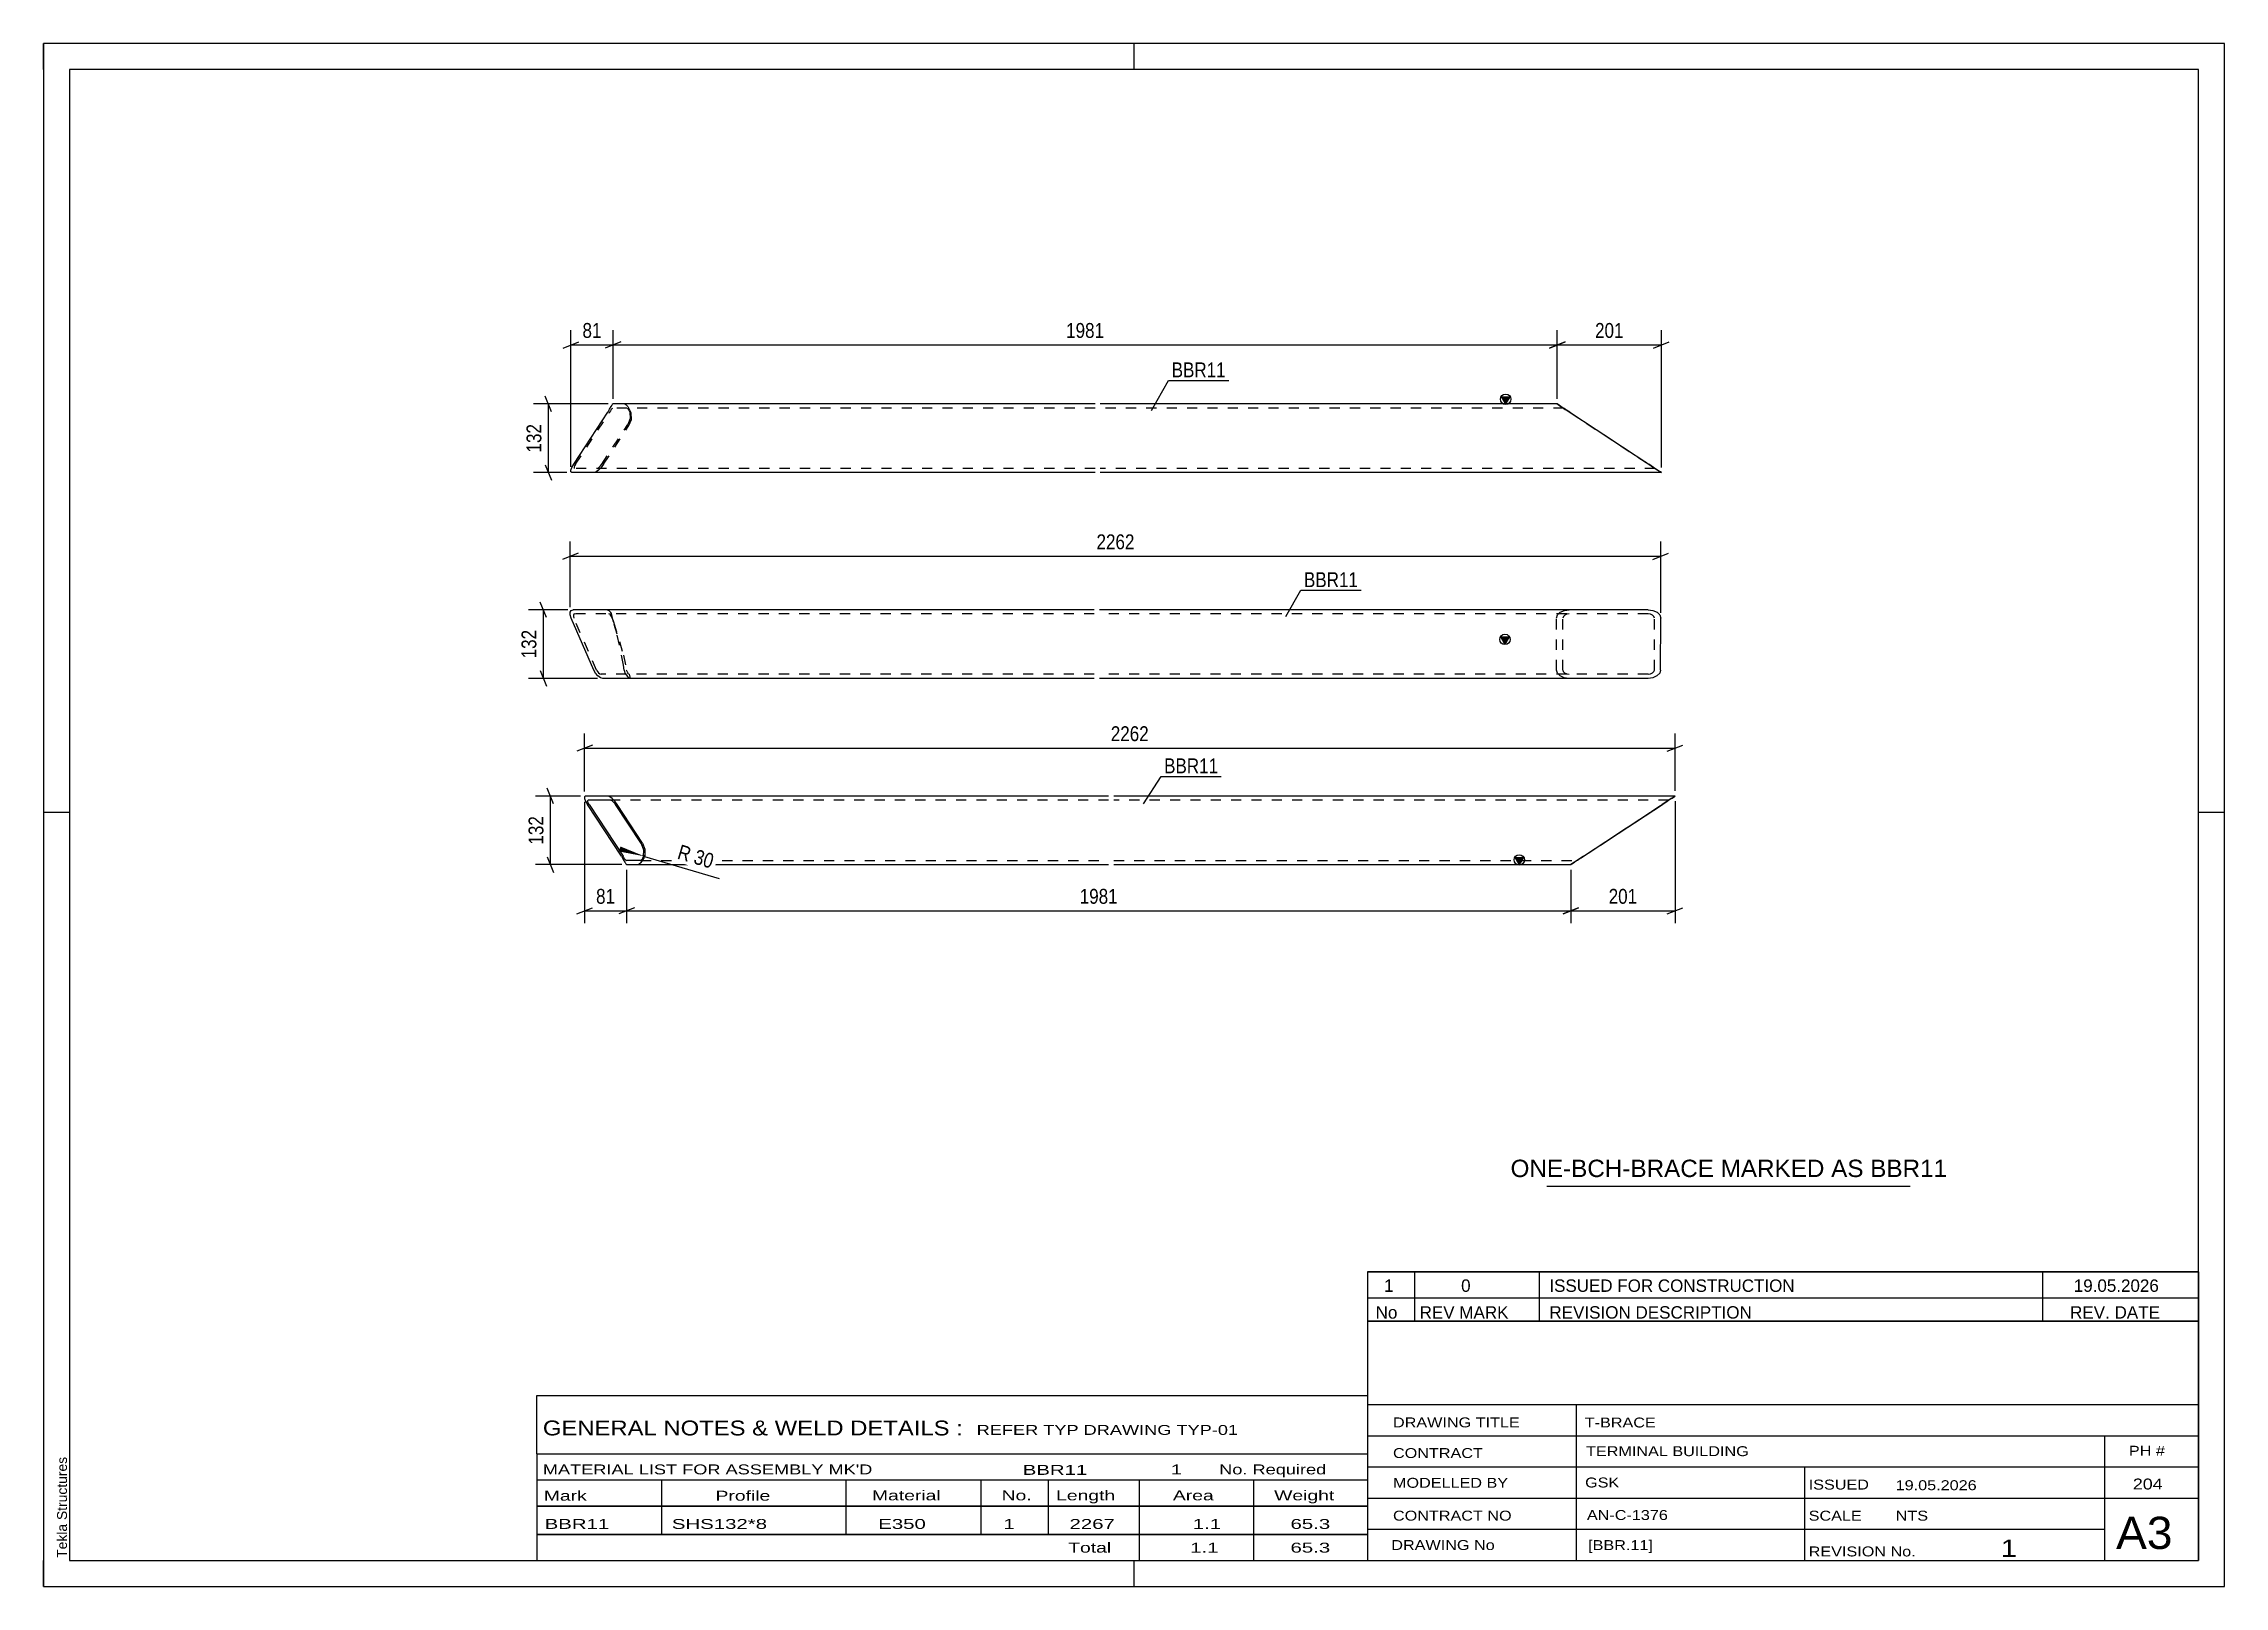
# Model space of a CAD drawing. Header units: millimetres. Extents: x 0 to 420, y 0 to 297.
import ezdxf

# ---------------------------------------------------------------- set-up
doc = ezdxf.new("R2010")
doc.units = ezdxf.units.MM
doc.linetypes.add('DXK_LINE_DOT2', pattern=[3.9198, 1.9599, -1.9599])
doc.styles.add('Arial', font='ARIAL.TTF', dxfattribs={"height": 0.2})
doc.styles.add('Arial Narrow', font='ARIALN.TTF', dxfattribs={"height": 0.2})

# ---------------------------------------------------------------- blocks, each defined once
blk = doc.blocks.new('Unknown-491737694-1161')
at = {"color": 5, "linetype": 'Continuous'}
for p, q in [((420, 297), (0, 297)), ((0, 297), (0, 0)), ((0, 292), (0, 297)), ((210, 292), (210, 297)), ((420, 0), (420, 297)), ((415, 292), (5, 292)), ((5, 292), (5, 5)), ((415, 5), (415, 292)), ((5, 149), (0, 149)), ((420, 149), (415, 149)), ((0, 0), (0, 5)), ((5, 5), (415, 5)), ((210, 0), (210, 5)), ((0, 0), (420, 0))]:
    blk.add_line(p, q, dxfattribs=at)
at = {"color": 174, "linetype": 'Continuous', "style": 'Arial'}
blk.add_text('Tekla Structures', height=1.9102, rotation=90, dxfattribs=at).set_placement((4.5, 5.5))
blk = doc.blocks.new('Unknown-491737694-3084')
at = {"color": 7, "linetype": 'Continuous'}
for p, q in [((255, 51.05), (255, 5)), ((255, 51.05), (415, 51.05)), ((415, 51), (415, 5)), ((255, 35), (415, 35)), ((295.14, 35), (295.14, 5)), ((255, 29), (415, 29)), ((397, 5.05), (397, 28.9)), ((255, 23), (415, 23)), ((339.14, 23), (339.14, 5)), ((255, 17), (415, 17)), ((255, 11), (397, 11)), ((255, 5), (415, 5))]:
    blk.add_line(p, q, dxfattribs=at)
at = {"color": 7, "style": 'Arial Narrow'}
for s, height, width, p in [('DRAWING TITLE', 1.9089, 1.425378, (259.88, 30.61)), ('T-BRACE', 1.909, 1.425378, (296.81, 30.59)), ('CONTRACT', 1.909, 1.425378, (259.88, 24.71)), ('TERMINAL BUILDING', 1.9089, 1.425378, (297.06, 25.07)), ('MODELLED BY', 1.9089, 1.425378, (259.88, 18.98)), ('GSK', 1.909, 1.425378, (296.88, 19.04)), ('ISSUED', 1.909, 1.425378, (339.94, 18.64)), ('19.05.2026', 1.909, 1.425378, (356.69, 18.52)), ('CONTRACT NO', 1.9089, 1.425378, (259.88, 12.66)), ('AN-C-1376', 1.909, 1.425378, (297.23, 12.78)), ('SCALE', 1.909, 1.425378, (339.94, 12.65)), ('A3', 6.204, 1.25, (399.14, 7.2)), ('DRAWING No', 1.909, 1.425378, (259.56, 7)), ('[BBR.11]', 1.909, 1.425378, (297.46, 6.99)), ('1', 3.34, 1.5, (376.91, 5.68)), ('REVISION No.', 1.9089, 1.425378, (339.94, 5.77))]:
    blk.add_text(s, height=height, dxfattribs=dict(at, width=width)).set_placement(p)
at = {"color": 7, "linetype": 'Continuous', "style": 'Arial Narrow'}
for s, height, width, p in [('PH #', 1.909, 1.43, (401.6, 25.15)), ('204', 2.1, 1.43, (402.37, 18.65)), ('NTS', 1.909, 1.425378, (356.7, 12.65))]:
    blk.add_text(s, height=height, dxfattribs=dict(at, width=width)).set_placement(p)
blk = doc.blocks.new('Unknown-491737694-3085')
at = {"color": 7, "linetype": 'Continuous'}
for p, q in [((95, 36.75), (255, 36.75)), ((95, 25.5), (95, 36.75)), ((255, 36.75), (255, 25.5)), ((95, 25.5), (255, 25.5)), ((95, 25.5), (95, 20.5)), ((255, 25.5), (255, 20.5)), ((95, 20.5), (255, 20.5)), ((95, 20.5), (95, 15.5)), ((119, 20.5), (119, 15.5)), ((154.5, 20.5), (154.5, 15.5)), ((180.5, 20.5), (180.5, 15.5)), ((193.5, 20.5), (193.5, 15.5)), ((211, 20.5), (211, 15.5)), ((233, 20.5), (233, 15.5)), ((255, 20.5), (255, 15.5)), ((95, 15.5), (255, 15.5)), ((95, 15.45), (95, 10.05)), ((95, 15.45), (255, 15.45)), ((119, 15.5), (119, 10)), ((154.5, 15.5), (154.5, 10)), ((180.5, 15.5), (180.5, 10)), ((193.5, 15.5), (193.5, 10)), ((211, 15.5), (211, 10)), ((233, 15.5), (233, 10)), ((255, 15.45), (255, 10.05)), ((95, 10.05), (255, 10.05)), ((95, 10), (255, 10)), ((95, 10), (95, 5)), ((211, 10), (211, 5)), ((233, 10), (233, 5)), ((255, 10), (255, 5)), ((95, 5), (255, 5))]:
    blk.add_line(p, q, dxfattribs=at)
at = {"color": 7, "style": 'Arial Narrow'}
for s, height, width, p in [('GENERAL NOTES & WELD DETAILS :', 2.8633, 1.4, (96.15, 29.06)), ('REFER TYP DRAWING TYP-01', 1.9089, 1.6, (179.7, 29.16)), ("MATERIAL LIST FOR ASSEMBLY MK'D", 1.9089, 1.6, (96.15, 21.56)), ('BBR11', 1.909, 1.794707, (188.57, 21.47)), ('1', 1.91, 1.794707, (217.08, 21.56)), ('No. Required', 1.9089, 1.6, (226.41, 21.56)), ('Mark', 1.909, 1.7, (96.34, 16.5)), ('Profile', 1.909, 1.7, (129.41, 16.5)), ('Material', 1.909, 1.7, (159.54, 16.56)), ('No.', 1.909, 1.7, (184.5, 16.56)), ('Length', 1.909, 1.7, (195, 16.56)), ('Area', 1.909, 1.7, (217.5, 16.56)), ('Weight', 1.909, 1.7, (237, 16.56))]:
    blk.add_text(s, height=height, dxfattribs=dict(at, width=width)).set_placement(p)
at = {"color": 7, "linetype": 'Continuous', "style": 'Arial Narrow'}
for s, height, width, p in [('BBR11', 1.909, 1.794707, (96.5, 11.06)), ('SHS132*8', 1.909, 1.794707, (121, 11.06)), ('E350', 1.909, 1.794707, (160.74, 11.06)), ('1', 1.91, 1.794707, (184.86, 11.06)), ('2267', 1.909, 1.794707, (197.58, 11.06)), ('1.1', 1.909, 1.794707, (221.32, 11.06)), ('65.3', 1.909, 1.794707, (240.14, 11.06)), ('Total', 1.909, 1.7, (197.33, 6.5)), ('1.1', 1.909, 1.794707, (220.83, 6.5)), ('65.3', 1.909, 1.794707, (240.14, 6.5))]:
    blk.add_text(s, height=height, dxfattribs=dict(at, width=width)).set_placement(p)
blk = doc.blocks.new('Unknown-491737694-3086')
at = {"color": 7, "linetype": 'Continuous'}
for p, q in [((255, 60.55), (415, 60.55)), ((415, 60.55), (255, 60.55)), ((255, 60.55), (255, 55.55)), ((264, 60.55), (264, 55.55)), ((288, 60.55), (288, 55.55)), ((385, 60.55), (385, 55.55)), ((415, 60.55), (415, 55.55)), ((255, 55.55), (415, 55.55)), ((255, 55.55), (255, 51.05)), ((255, 55.55), (415, 55.55)), ((264, 55.55), (264, 51.05)), ((288, 55.55), (288, 51.05)), ((385, 55.55), (385, 51.05)), ((415, 55.55), (415, 51.05)), ((415, 51.05), (255, 51.05))]:
    blk.add_line(p, q, dxfattribs=at)
at = {"color": 7, "linetype": 'Continuous', "style": 'Arial Narrow'}
for s, height, width, p in [('1', 2.39, 1.196471, (258.16, 56.7)), ('0', 2.39, 1.196471, (273, 56.7)), ('ISSUED FOR CONSTRUCTION', 2.3861, 1.196471, (290, 56.7)), ('19.05.2026', 2.386, 1.196471, (391, 56.7)), ('No', 2.386, 1.2, (256.54, 51.55)), ('REV MARK', 2.386, 1.2, (265, 51.55)), ('REVISION DESCRIPTION', 2.3861, 1.2, (290, 51.55)), ('REV. DATE', 2.386, 1.2, (390.28, 51.55))]:
    blk.add_text(s, height=height, dxfattribs=dict(at, width=width)).set_placement(p)
blk = doc.blocks.new('Unknown-491737694-3087')
at = {"color": 7, "linetype": 'Continuous'}
blk.add_line((289.5, 77.05), (359.5, 77.05), dxfattribs=at)
at = {"color": 7, "style": 'Arial'}
blk.add_text('ONE-BCH-BRACE MARKED AS BBR11', height=3.3428, dxfattribs=at).set_placement((282.52, 78.8))
blk = doc.blocks.new('Part-491737694-1532 - 1526')
at = {"linetype": 'Continuous'}
blk.add_hatch(color=2, dxfattribs=at).paths.add_polyline_path([(284.2, 138.95), (283.4, 140.35), (285, 140.35)])
at = {"color": 2, "linetype": 'Continuous'}
for p, q in [((104.37, 152.15), (104.18, 152.02)), ((104.18, 152.02), (104.18, 151.68)), ((104.18, 151.68), (104.37, 151.16)), ((205.12, 152.15), (104.37, 152.15)), ((104.8, 151.29), (104.89, 151.35)), ((104.8, 151.11), (104.8, 151.29)), ((109.23, 151.35), (104.89, 151.35)), ((109.05, 152.02), (108.71, 152.15)), ((109.51, 151.68), (109.05, 152.02)), ((109.23, 151.35), (109.41, 151.29)), ((109.41, 151.29), (109.63, 151.11)), ((110, 151.16), (109.51, 151.68)), ((314.19, 152.15), (206.12, 152.15)), ((312.89, 151.29), (312.63, 151.11)), ((313.47, 151.68), (312.68, 151.16)), ((312.98, 151.35), (312.89, 151.29)), ((312.97, 151.35), (312.98, 151.35)), ((312.98, 151.35), (312.97, 151.35)), ((313.49, 151.68), (312.99, 151.35)), ((314, 152.02), (313.47, 151.68)), ((313.49, 151.68), (314.02, 152.02)), ((314.19, 152.15), (314, 152.02)), ((314.02, 152.02), (314.2, 152.15)), ((314.19, 152.15), (314.2, 152.15)), ((314.2, 152.15), (314.19, 152.15)), ((104.37, 151.16), (104.72, 150.55)), ((111.3, 140.55), (104.72, 150.55)), ((104.9, 150.85), (104.8, 151.11)), ((105.07, 150.55), (104.9, 150.85)), ((105.07, 150.55), (111.61, 140.6)), ((109.63, 151.11), (109.88, 150.85)), ((109.88, 150.85), (110.11, 150.55)), ((110.45, 150.55), (110, 151.16)), ((115.12, 142.92), (110.11, 150.55)), ((115.36, 143.08), (110.45, 150.55)), ((296.55, 140.55), (311.75, 150.55)), ((296.57, 140.55), (311.77, 150.55)), ((312.68, 151.16), (311.75, 150.55)), ((312.23, 150.85), (311.77, 150.55)), ((312.63, 151.11), (312.23, 150.85)), ((115.57, 141.76), (115.12, 142.92)), ((115.36, 143.08), (115.82, 141.92)), ((111.3, 140.55), (111.37, 140.45)), ((111.37, 140.45), (111.61, 139.93)), ((111.61, 140.6), (111.63, 140.55)), ((111.61, 139.93), (111.95, 139.41)), ((111.77, 140.24), (111.63, 140.55)), ((111.94, 139.98), (111.77, 140.24)), ((112.11, 139.81), (111.94, 139.98)), ((111.95, 139.41), (111.98, 139.38)), ((111.98, 139.38), (112.1, 139.07)), ((112.1, 139.07), (112.28, 138.95)), ((112.11, 139.81), (112.25, 139.75)), ((115.02, 139.75), (112.25, 139.75)), ((112.28, 138.95), (205.12, 138.95)), ((114.54, 138.95), (114.73, 139.07)), ((114.73, 139.07), (115.05, 139.34)), ((115.11, 139.81), (115.02, 139.75)), ((115.05, 139.34), (115.11, 139.41)), ((115.25, 139.98), (115.11, 139.81)), ((115.11, 139.41), (115.42, 139.93)), ((115.4, 140.24), (115.25, 139.98)), ((115.4, 140.24), (115.52, 140.48)), ((115.42, 139.93), (115.72, 140.55)), ((115.52, 140.48), (115.53, 140.55)), ((115.53, 140.55), (115.57, 141.76)), ((115.77, 140.64), (115.72, 140.55)), ((115.82, 141.92), (115.77, 140.64)), ((206.12, 138.95), (294.12, 138.95)), ((284.2, 138.95), (283.4, 140.35)), ((283.4, 140.35), (285, 140.35)), ((285, 140.35), (284.2, 138.95)), ((294.3, 139.07), (294.12, 138.95)), ((294.12, 138.95), (294.13, 138.95)), ((294.13, 138.95), (294.12, 138.95)), ((294.13, 138.95), (294.32, 139.07)), ((294.83, 139.41), (294.3, 139.07)), ((294.32, 139.07), (294.85, 139.41)), ((295.62, 139.93), (294.83, 139.41)), ((295.35, 139.75), (294.85, 139.41)), ((295.35, 139.75), (295.33, 139.75)), ((295.34, 139.75), (295.35, 139.75)), ((295.44, 139.81), (295.35, 139.75)), ((295.71, 139.98), (295.44, 139.81)), ((296.55, 140.55), (295.62, 139.93)), ((296.1, 140.24), (295.71, 139.98)), ((296.57, 140.55), (296.1, 140.24))]:
    blk.add_line(p, q, dxfattribs=at)
at = {"color": 7, "linetype": 'DXK_LINE_DOT2'}
for p, q in [((205.12, 151.35), (109.23, 151.35)), ((312.97, 151.35), (206.12, 151.35)), ((312.69, 151.16), (312.88, 151.29)), ((312.99, 151.35), (312.7, 151.16)), ((312.88, 151.29), (312.97, 151.35)), ((296.55, 140.55), (311.75, 150.55)), ((296.57, 140.55), (311.77, 150.55)), ((311.75, 150.55), (312.22, 150.85)), ((312.7, 151.16), (311.77, 150.55)), ((312.22, 150.85), (312.61, 151.11)), ((312.61, 151.11), (312.69, 151.16)), ((115.02, 139.75), (205.12, 139.75)), ((206.12, 139.75), (295.33, 139.75)), ((295.34, 139.75), (295.43, 139.81)), ((295.64, 139.93), (295.35, 139.75)), ((295.43, 139.81), (295.69, 139.98)), ((296.57, 140.55), (295.64, 139.93)), ((295.69, 139.98), (296.09, 140.24)), ((296.09, 140.24), (296.55, 140.55))]:
    blk.add_line(p, q, dxfattribs=at)
at = {"color": 2, "linetype": 'Continuous'}
blk.add_circle((284.2, 139.85), 1, dxfattribs=at)
blk = doc.blocks.new('Part-491737694-1708 - 1702')
at = {"linetype": 'Continuous'}
blk.add_hatch(color=2, dxfattribs=at).paths.add_polyline_path([(281.45, 181.4), (280.65, 182.8), (282.25, 182.8)])
at = {"color": 2, "linetype": 'Continuous'}
for p, q in [((101.42, 187.01), (101.43, 187.53)), ((101.61, 186.4), (101.42, 187.01)), ((101.43, 187.53), (101.62, 187.88)), ((105.95, 176.4), (101.61, 186.4)), ((101.62, 187.88), (101.97, 188)), ((202.36, 188), (101.97, 188)), ((309.02, 188), (203.36, 188)), ((309.02, 188), (309.95, 187.88)), ((309.95, 187.88), (310.73, 187.53)), ((310.73, 187.53), (311.26, 187.01)), ((311.26, 187.01), (311.45, 186.4)), ((311.43, 176.4), (311.45, 186.4)), ((281.45, 181.4), (280.65, 182.8)), ((280.65, 182.8), (282.25, 182.8)), ((282.25, 182.8), (281.45, 181.4)), ((106.3, 175.79), (105.95, 176.4)), ((311.43, 176.4), (311.25, 175.79)), ((106.75, 175.27), (106.3, 175.79)), ((107.24, 174.92), (106.75, 175.27)), ((107.7, 174.8), (107.24, 174.92)), ((202.36, 174.8), (107.7, 174.8)), ((309, 174.8), (203.36, 174.8)), ((309.93, 174.92), (309, 174.8)), ((310.72, 175.27), (309.93, 174.92)), ((311.25, 175.79), (310.72, 175.27))]:
    blk.add_line(p, q, dxfattribs=at)
at = {"color": 7, "linetype": 'DXK_LINE_DOT2'}
for p, q in [((102.14, 187.14), (102.04, 186.97)), ((102.04, 186.97), (102.04, 186.71)), ((102.04, 186.71), (102.14, 186.4)), ((102.31, 187.2), (102.14, 187.14)), ((106.48, 176.4), (102.14, 186.4)), ((202.36, 187.2), (102.31, 187.2)), ((108.54, 188), (108.61, 187.98)), ((108.61, 187.98), (108.85, 187.88)), ((108.85, 187.88), (109.19, 187.53)), ((109.02, 187.14), (108.87, 187.2)), ((109.14, 187.01), (109.02, 187.14)), ((109.18, 186.97), (109.14, 187.01)), ((109.35, 186.71), (109.18, 186.97)), ((109.19, 187.53), (109.22, 187.48)), ((109.77, 185.66), (109.22, 187.48)), ((109.22, 187.48), (109.35, 187.01)), ((109.35, 187.01), (109.53, 186.4)), ((109.49, 186.4), (109.35, 186.71)), ((109.49, 186.4), (109.77, 185.66)), ((110.44, 183.3), (109.53, 186.4)), ((109.77, 185.66), (111.65, 179.3)), ((309.01, 187.2), (203.36, 187.2)), ((291.36, 176.4), (291.38, 186.4)), ((291.38, 186.4), (291.56, 187.01)), ((291.56, 187.01), (292.09, 187.53)), ((292.09, 187.53), (292.88, 187.88)), ((292.58, 176.4), (292.59, 186.4)), ((292.69, 186.71), (292.59, 186.4)), ((292.95, 186.97), (292.69, 186.71)), ((292.88, 187.88), (293.81, 188)), ((293.35, 187.14), (292.95, 186.97)), ((293.81, 187.2), (293.35, 187.14)), ((309.48, 187.14), (309.01, 187.2)), ((309.87, 186.97), (309.48, 187.14)), ((310.14, 186.71), (309.87, 186.97)), ((310.23, 186.4), (310.14, 186.71)), ((310.22, 176.4), (310.23, 186.4)), ((111.7, 177.36), (110.44, 183.3)), ((106.48, 176.4), (106.65, 176.1)), ((111.65, 179.3), (112.27, 176.4)), ((111.79, 176.4), (111.7, 177.36)), ((111.79, 176.4), (111.97, 175.79)), ((112.36, 176.1), (112.27, 176.4)), ((291.55, 175.79), (291.36, 176.4)), ((292.58, 176.4), (292.67, 176.1)), ((310.12, 176.1), (310.22, 176.4)), ((106.65, 176.1), (106.88, 175.84)), ((106.88, 175.84), (107.12, 175.66)), ((107.12, 175.66), (107.35, 175.6)), ((202.36, 175.6), (107.35, 175.6)), ((111.97, 175.79), (112.3, 175.38)), ((112.3, 175.38), (112.35, 175.27)), ((112.35, 175.27), (112.66, 174.92)), ((112.49, 175.84), (112.36, 176.1)), ((112.65, 175.66), (112.49, 175.84)), ((112.65, 175.66), (112.77, 175.61)), ((112.97, 174.8), (112.66, 174.92)), ((112.77, 175.61), (112.77, 175.6)), ((113.06, 174.8), (112.82, 175.6)), ((113.06, 174.8), (112.97, 174.8)), ((309, 175.6), (203.36, 175.6)), ((292.08, 175.27), (291.55, 175.79)), ((292.86, 174.92), (292.08, 175.27)), ((292.67, 176.1), (292.94, 175.84)), ((293.8, 174.8), (292.86, 174.92)), ((292.94, 175.84), (293.33, 175.66)), ((293.33, 175.66), (293.8, 175.6)), ((309, 175.6), (309.46, 175.66)), ((309.46, 175.66), (309.86, 175.84)), ((309.86, 175.84), (310.12, 176.1))]:
    blk.add_line(p, q, dxfattribs=at)
at = {"color": 2, "linetype": 'Continuous'}
blk.add_circle((281.45, 182.3), 1, dxfattribs=at)
blk = doc.blocks.new('Part-491737694-1267 - 1249')
at = {"linetype": 'Continuous'}
blk.add_hatch(color=2, dxfattribs=at).paths.add_polyline_path([(281.58, 227.63), (280.78, 229.03), (282.38, 229.03)])
at = {"color": 2, "linetype": 'Continuous'}
for p, q in [((108.99, 226.64), (109.32, 227.16)), ((109.32, 227.16), (109.36, 227.19)), ((109.36, 227.19), (109.48, 227.51)), ((109.66, 227.63), (109.48, 227.51)), ((202.5, 227.63), (109.66, 227.63)), ((291.51, 227.63), (203.5, 227.63)), ((281.58, 227.63), (280.78, 229.03)), ((280.78, 229.03), (282.38, 229.03)), ((282.38, 229.03), (281.58, 227.63)), ((291.51, 227.63), (291.7, 227.51)), ((291.7, 227.51), (292.23, 227.16)), ((292.23, 227.16), (293.02, 226.64)), ((102.1, 216.03), (108.68, 226.03)), ((108.68, 226.03), (108.75, 226.13)), ((108.75, 226.13), (108.99, 226.64)), ((293.02, 226.64), (293.95, 226.03)), ((293.95, 226.03), (309.15, 216.03)), ((101.56, 214.9), (101.75, 215.42)), ((101.56, 214.55), (101.56, 214.9)), ((101.74, 214.43), (101.56, 214.55)), ((202.5, 214.43), (101.74, 214.43)), ((101.75, 215.42), (102.1, 216.03)), ((311.58, 214.43), (203.5, 214.43)), ((309.15, 216.03), (310.08, 215.42)), ((310.08, 215.42), (310.87, 214.9)), ((310.87, 214.9), (311.4, 214.55)), ((311.4, 214.55), (311.58, 214.43))]:
    blk.add_line(p, q, dxfattribs=at)
at = {"color": 7, "linetype": 'DXK_LINE_DOT2'}
for p, q in [((109.48, 226.77), (109.63, 226.83)), ((202.5, 226.83), (109.63, 226.83)), ((111.92, 227.63), (112.11, 227.51)), ((112.11, 227.51), (112.43, 227.23)), ((112.4, 226.83), (112.49, 226.77)), ((112.43, 227.23), (112.49, 227.16)), ((112.49, 227.16), (112.8, 226.64)), ((292.73, 226.83), (203.5, 226.83)), ((291.5, 227.63), (291.51, 227.63)), ((291.68, 227.51), (291.5, 227.63)), ((292.21, 227.16), (291.68, 227.51)), ((293, 226.64), (292.21, 227.16)), ((292.72, 226.83), (292.81, 226.77)), ((292.82, 226.77), (292.73, 226.83)), ((102.45, 216.03), (108.98, 225.97)), ((107.49, 216.03), (112.5, 223.65)), ((107.83, 216.03), (112.74, 223.49)), ((108.98, 225.97), (109.01, 226.03)), ((109.15, 226.34), (109.01, 226.03)), ((109.32, 226.59), (109.15, 226.34)), ((109.48, 226.77), (109.32, 226.59)), ((112.59, 226.64), (112.49, 226.77)), ((112.95, 224.82), (112.5, 223.65)), ((112.63, 226.59), (112.59, 226.64)), ((112.78, 226.34), (112.63, 226.59)), ((112.74, 223.49), (113.2, 224.66)), ((112.78, 226.34), (112.9, 226.09)), ((113.1, 226.03), (112.8, 226.64)), ((112.9, 226.09), (112.91, 226.03)), ((112.91, 226.03), (112.95, 224.82)), ((113.15, 225.93), (113.1, 226.03)), ((113.2, 224.66), (113.15, 225.93)), ((292.81, 226.77), (293.07, 226.59)), ((293.09, 226.59), (292.82, 226.77)), ((293.93, 226.03), (293, 226.64)), ((293.07, 226.59), (293.46, 226.34)), ((293.48, 226.34), (293.09, 226.59)), ((293.46, 226.34), (293.93, 226.03)), ((293.95, 226.03), (293.48, 226.34)), ((293.93, 226.03), (309.13, 216.03)), ((293.93, 226.03), (309.13, 216.03)), ((293.95, 226.03), (309.15, 216.03)), ((102.27, 215.72), (102.18, 215.46)), ((102.18, 215.46), (102.18, 215.29)), ((102.18, 215.29), (102.27, 215.23)), ((102.45, 216.03), (102.27, 215.72)), ((202.5, 215.23), (102.27, 215.23)), ((106.43, 214.55), (106.09, 214.43)), ((106.89, 214.9), (106.43, 214.55)), ((106.61, 215.23), (106.79, 215.29)), ((106.79, 215.29), (107.01, 215.46)), ((107.38, 215.42), (106.89, 214.9)), ((107.01, 215.46), (107.26, 215.72)), ((107.26, 215.72), (107.49, 216.03)), ((107.83, 216.03), (107.38, 215.42)), ((310.36, 215.23), (203.5, 215.23)), ((309.13, 216.03), (309.6, 215.72)), ((310.06, 215.42), (309.13, 216.03)), ((309.61, 215.72), (309.15, 216.03)), ((309.6, 215.72), (309.99, 215.46)), ((310.01, 215.46), (309.61, 215.72)), ((309.99, 215.46), (310.06, 215.42)), ((310.01, 215.46), (310.08, 215.42)), ((310.06, 215.42), (310.26, 215.29)), ((310.85, 214.9), (310.06, 215.42)), ((310.08, 215.42), (310.27, 215.29)), ((310.26, 215.29), (310.35, 215.23)), ((310.27, 215.29), (310.36, 215.23)), ((310.35, 215.23), (310.36, 215.23)), ((311.38, 214.55), (310.85, 214.9)), ((311.57, 214.43), (311.38, 214.55)), ((311.57, 214.43), (311.58, 214.43))]:
    blk.add_line(p, q, dxfattribs=at)
at = {"color": 2, "linetype": 'Continuous'}
blk.add_circle((281.58, 228.53), 1, dxfattribs=at)
blk = doc.blocks.new('StraightDimension-491737694-2757 - 1526')
at = {"color": 7, "linetype": 'Continuous'}
for p, q in [((104.18, 151.02), (104.18, 127.66)), ((112.28, 137.95), (112.28, 127.66)), ((102.68, 129.46), (105.68, 130.66)), ((113.78, 130.66), (110.78, 129.46)), ((104.18, 130.06), (112.28, 130.06))]:
    blk.add_line(p, q, dxfattribs=at)
at = {"color": 0}
blk.add_wipeout([(110.66, 130.81), (110.66, 135.01), (105.8, 135.01), (105.8, 130.81)], dxfattribs=at)
at = {"color": 3, "style": 'Arial Narrow'}
blk.add_text('81', height=2.863, dxfattribs=at).set_placement((106.4, 131.41))
blk = doc.blocks.new('StraightDimension-491737694-2693 - 1526')
at = {"color": 7, "linetype": 'Continuous'}
for p, q in [((103.37, 152.15), (94.76, 152.15)), ((98.21, 150.65), (97.01, 153.65)), ((97.61, 138.95), (97.61, 152.15)), ((111.35, 138.95), (94.76, 138.95)), ((97.01, 140.45), (98.21, 137.45))]:
    blk.add_line(p, q, dxfattribs=at)
at = {"color": 0}
blk.add_wipeout([(96.86, 148.89), (92.66, 148.89), (92.66, 142.2), (96.86, 142.2)], dxfattribs=at)
at = {"color": 3, "style": 'Arial Narrow'}
blk.add_text('132', height=2.863, rotation=90.0002, dxfattribs=at).set_placement((96.26, 142.8))
blk = doc.blocks.new('StraightDimension-491737694-2703 - 1526')
at = {"color": 7, "linetype": 'Continuous'}
for p, q in [((104.18, 153.02), (104.18, 164.22)), ((314.2, 153.15), (314.2, 164.22)), ((105.68, 161.97), (102.68, 160.77)), ((104.18, 161.37), (314.2, 161.37)), ((312.7, 160.77), (315.7, 161.97))]:
    blk.add_line(p, q, dxfattribs=at)
at = {"color": 0}
blk.add_wipeout([(213.45, 162.12), (213.45, 166.32), (204.93, 166.32), (204.93, 162.12)], dxfattribs=at)
at = {"color": 3, "style": 'Arial Narrow'}
blk.add_text('2262', height=2.863, dxfattribs=at).set_placement((205.53, 162.72))
blk = doc.blocks.new('RadiusDimension-491737694-2689 - 1526')
at = {"linetype": 'Continuous'}
blk.add_hatch(color=7, dxfattribs=at).paths.add_polyline_path([(111.09, 142.44), (115.74, 140.54), (110.8, 141.48)])
at = {"color": 7, "linetype": 'Continuous'}
blk.add_line((115.74, 140.54), (130.11, 136.29), dxfattribs=at)
blk.add_arc((112.88, 141.39), 2.99, 316.7859, 10.2406, dxfattribs=at)
at = {"color": 0}
blk.add_wipeout([(128.94, 137.41), (130.14, 141.44), (122.33, 143.75), (121.14, 139.73)], dxfattribs=at)
at = {"color": 3, "style": 'Arial Narrow'}
blk.add_text('R 30', height=2.863, rotation=-16.484, dxfattribs=at).set_placement((121.88, 140.13))
blk = doc.blocks.new('StraightDimension-491737694-2755 - 1526')
at = {"color": 7, "linetype": 'Continuous'}
for p, q in [((314.2, 151.15), (314.2, 127.66)), ((294.13, 137.95), (294.13, 127.66)), ((295.63, 130.66), (292.63, 129.46)), ((312.7, 129.46), (315.7, 130.66)), ((294.13, 130.06), (314.2, 130.06))]:
    blk.add_line(p, q, dxfattribs=at)
at = {"color": 0}
blk.add_wipeout([(307.51, 130.81), (307.51, 135.01), (300.82, 135.01), (300.82, 130.81)], dxfattribs=at)
at = {"color": 3, "style": 'Arial Narrow'}
blk.add_text('201', height=2.863, dxfattribs=at).set_placement((301.42, 131.41))
blk = doc.blocks.new('StraightDimension-491737694-2756 - 1526')
at = {"color": 7, "linetype": 'Continuous'}
for p, q in [((112.28, 137.95), (112.28, 127.66)), ((294.13, 137.95), (294.13, 127.66)), ((113.78, 130.66), (110.78, 129.46)), ((292.63, 129.46), (295.63, 130.66)), ((112.28, 130.06), (294.13, 130.06))]:
    blk.add_line(p, q, dxfattribs=at)
at = {"color": 0}
blk.add_wipeout([(207.46, 130.81), (207.46, 135.01), (198.95, 135.01), (198.95, 130.81)], dxfattribs=at)
at = {"color": 3, "style": 'Arial Narrow'}
blk.add_text('1981', height=2.863, dxfattribs=at).set_placement((199.55, 131.41))
blk = doc.blocks.new('StraightDimension-491737694-2655 - 1702')
at = {"color": 7, "linetype": 'Continuous'}
for p, q in [((102.93, 198.91), (99.93, 197.71)), ((101.43, 188.53), (101.43, 201.16)), ((101.43, 198.31), (311.45, 198.31)), ((309.95, 197.71), (312.95, 198.91)), ((311.45, 187.4), (311.45, 201.16))]:
    blk.add_line(p, q, dxfattribs=at)
at = {"color": 0}
blk.add_wipeout([(210.69, 199.06), (210.69, 203.26), (202.18, 203.26), (202.18, 199.06)], dxfattribs=at)
at = {"color": 3, "style": 'Arial Narrow'}
blk.add_text('2262', height=2.863, dxfattribs=at).set_placement((202.78, 199.66))
blk = doc.blocks.new('StraightDimension-491737694-2664 - 1702')
at = {"color": 7, "linetype": 'Continuous'}
for p, q in [((96.85, 186.5), (95.65, 189.5)), ((100.97, 188), (93.4, 188)), ((96.25, 174.8), (96.25, 188)), ((106.7, 174.8), (93.4, 174.8)), ((95.65, 176.3), (96.85, 173.3))]:
    blk.add_line(p, q, dxfattribs=at)
at = {"color": 0}
blk.add_wipeout([(95.5, 184.74), (91.3, 184.74), (91.3, 178.06), (95.5, 178.06)], dxfattribs=at)
at = {"color": 3, "style": 'Arial Narrow'}
blk.add_text('132', height=2.863, rotation=90.0002, dxfattribs=at).set_placement((94.9, 178.66))
blk = doc.blocks.new('StraightDimension-491737694-2622 - 1249')
at = {"color": 7, "linetype": 'Continuous'}
for p, q in [((293.01, 239.6), (290.01, 238.4)), ((291.51, 228.63), (291.51, 241.85)), ((310.08, 238.4), (313.08, 239.6)), ((311.58, 215.43), (311.58, 241.85)), ((291.51, 239), (311.58, 239))]:
    blk.add_line(p, q, dxfattribs=at)
at = {"color": 0}
blk.add_wipeout([(304.89, 239.75), (304.89, 243.95), (298.2, 243.95), (298.2, 239.75)], dxfattribs=at)
at = {"color": 3, "style": 'Arial Narrow'}
blk.add_text('201', height=2.863, dxfattribs=at).set_placement((298.8, 240.35))
blk = doc.blocks.new('StraightDimension-491737694-2623 - 1249')
at = {"color": 7, "linetype": 'Continuous'}
for p, q in [((111.16, 239.6), (108.16, 238.4)), ((109.66, 228.63), (109.66, 241.85)), ((290.01, 238.4), (293.01, 239.6)), ((291.51, 228.63), (291.51, 241.85)), ((109.66, 239), (291.51, 239))]:
    blk.add_line(p, q, dxfattribs=at)
at = {"color": 0}
blk.add_wipeout([(204.84, 239.75), (204.84, 243.95), (196.33, 243.95), (196.33, 239.75)], dxfattribs=at)
at = {"color": 3, "style": 'Arial Narrow'}
blk.add_text('1981', height=2.863, dxfattribs=at).set_placement((196.93, 240.35))
blk = doc.blocks.new('StraightDimension-491737694-2624 - 1249')
at = {"color": 7, "linetype": 'Continuous'}
for p, q in [((100.06, 238.4), (103.06, 239.6)), ((101.56, 215.55), (101.56, 241.85)), ((111.16, 239.6), (108.16, 238.4)), ((109.66, 228.63), (109.66, 241.85)), ((101.56, 239), (109.66, 239))]:
    blk.add_line(p, q, dxfattribs=at)
at = {"color": 0}
blk.add_wipeout([(108.04, 239.75), (108.04, 243.95), (103.18, 243.95), (103.18, 239.75)], dxfattribs=at)
at = {"color": 3, "style": 'Arial Narrow'}
blk.add_text('81', height=2.863, dxfattribs=at).set_placement((103.78, 240.35))
blk = doc.blocks.new('StraightDimension-491737694-2677 - 1249')
at = {"color": 7, "linetype": 'Continuous'}
for p, q in [((108.73, 227.63), (94.36, 227.63)), ((97.81, 226.13), (96.61, 229.13)), ((97.21, 214.43), (97.21, 227.63)), ((100.74, 214.43), (94.36, 214.43)), ((96.61, 215.93), (97.81, 212.93))]:
    blk.add_line(p, q, dxfattribs=at)
at = {"color": 0}
blk.add_wipeout([(96.46, 224.37), (92.26, 224.37), (92.26, 217.69), (96.46, 217.69)], dxfattribs=at)
at = {"color": 3, "style": 'Arial Narrow'}
blk.add_text('132', height=2.863, rotation=90.0002, dxfattribs=at).set_placement((95.86, 218.29))
blk = doc.blocks.new('Mark-491737694-1528 - 1526')
at = {"color": 0}
blk.add_wipeout([(226.21, 156.53), (226.21, 159.53), (215.8, 159.53), (215.8, 156.53)], dxfattribs=at)
blk.add_wipeout([(226.21, 156.53), (226.21, 159.53), (215.8, 159.53), (215.8, 156.53)], dxfattribs=at)
at = {"color": 30, "linetype": 'Continuous'}
for p, q in [((211.86, 150.66), (215.2, 155.93)), ((215.2, 155.93), (226.81, 155.93))]:
    blk.add_line(p, q, dxfattribs=at)
at = {"color": 3, "style": 'Arial Narrow'}
blk.add_text('BBR11', height=2.863, dxfattribs=at).set_placement((215.8, 156.53))
blk = doc.blocks.new('Mark-491737694-1704 - 1702')
at = {"color": 0}
blk.add_wipeout([(253.15, 192.37), (253.15, 195.37), (242.74, 195.37), (242.74, 192.37)], dxfattribs=at)
blk.add_wipeout([(253.15, 192.37), (253.15, 195.37), (242.74, 195.37), (242.74, 192.37)], dxfattribs=at)
at = {"color": 30, "linetype": 'Continuous'}
for p, q in [((239.27, 186.72), (242.14, 191.77)), ((242.14, 191.77), (253.75, 191.77))]:
    blk.add_line(p, q, dxfattribs=at)
at = {"color": 3, "style": 'Arial Narrow'}
blk.add_text('BBR11', height=2.863, dxfattribs=at).set_placement((242.74, 192.37))
blk = doc.blocks.new('Mark-491737694-1262 - 1249')
at = {"color": 0}
blk.add_wipeout([(227.67, 232.76), (227.67, 235.76), (217.26, 235.76), (217.26, 232.76)], dxfattribs=at)
blk.add_wipeout([(227.67, 232.76), (227.67, 235.76), (217.26, 235.76), (217.26, 232.76)], dxfattribs=at)
at = {"color": 30, "linetype": 'Continuous'}
for p, q in [((213.35, 226.35), (216.66, 232.16)), ((216.66, 232.16), (228.27, 232.16))]:
    blk.add_line(p, q, dxfattribs=at)
at = {"color": 3, "style": 'Arial Narrow'}
blk.add_text('BBR11', height=2.863, dxfattribs=at).set_placement((217.26, 232.76))

msp = doc.modelspace()

# ---------------------------------------------------------------- block references
for name in ['Unknown-491737694-1161', 'Part-491737694-1267 - 1249', 'Part-491737694-1708 - 1702', 'Part-491737694-1532 - 1526', 'Unknown-491737694-3087', 'Unknown-491737694-3086', 'Unknown-491737694-3084', 'Unknown-491737694-3085']:
    msp.add_blockref(name, (0, 0))

# ---------------------------------------------------------------- next in the draw order: block references
for name in ['StraightDimension-491737694-2622 - 1249', 'StraightDimension-491737694-2655 - 1702', 'StraightDimension-491737694-2757 - 1526']:
    msp.add_blockref(name, (0, 0))

# ---------------------------------------------------------------- next in the draw order: block references
for name in ['StraightDimension-491737694-2623 - 1249', 'Mark-491737694-1704 - 1702', 'StraightDimension-491737694-2664 - 1702', 'StraightDimension-491737694-2693 - 1526']:
    msp.add_blockref(name, (0, 0))

# ---------------------------------------------------------------- next in the draw order: block references
for name in ['StraightDimension-491737694-2624 - 1249', 'Mark-491737694-1262 - 1249', 'StraightDimension-491737694-2703 - 1526', 'RadiusDimension-491737694-2689 - 1526']:
    msp.add_blockref(name, (0, 0))

# ---------------------------------------------------------------- next in the draw order: block references
for name in ['StraightDimension-491737694-2677 - 1249', 'Mark-491737694-1528 - 1526', 'StraightDimension-491737694-2755 - 1526']:
    msp.add_blockref(name, (0, 0))

# ---------------------------------------------------------------- next in the draw order: block references
msp.add_blockref('StraightDimension-491737694-2756 - 1526', (0, 0))

doc.saveas('drawing.dxf')
